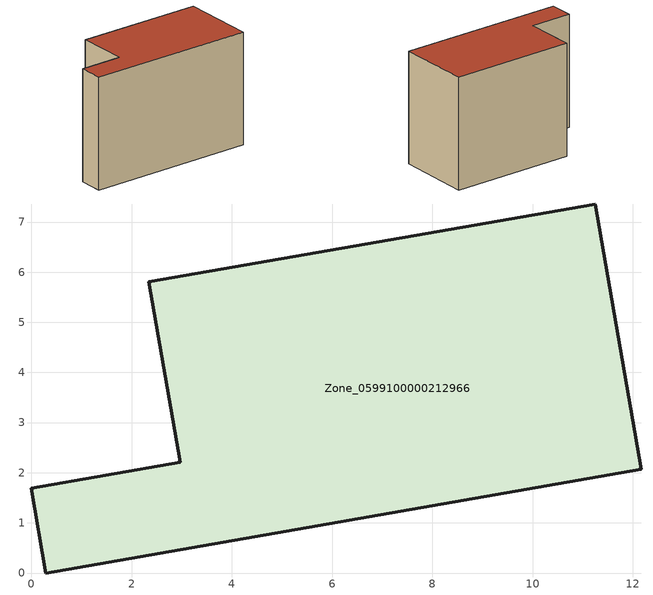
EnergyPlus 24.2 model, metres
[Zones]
Zone_0599100000212966
 floor ground (C_G): 0,1.69 2.97,2.21 2.35,5.81 11.25,7.36 12.16,2.07 0.29,0 z0
 wall outside (C_F): 2.97,2.21 0,1.69 0.29,0 12.16,2.07 11.25,7.36 2.35,5.81 2.97,2.21 z0:8.16
 roof outside (C_R): 11.25,7.36 2.35,5.81 2.97,2.21 0,1.69 0.29,0 12.16,2.07 z8.16
[BUILDING]
Pand.0599100000212966: North Axis=0; Terrain=City; Loads Convergence Tolerance Value=0.04; Temperature Convergence Tolerance Value=0.4; Solar Distribution=FullExterior; Maximum Number of Warmup Days=25; Minimum Number of Warmup Days=1
[Site:Location]
Rotterdam.The.Hague.AP_ZH_NLD Design_Conditions: Latitude=51.96; Longitude=4.45; Time Zone=1; Elevation=-4.5
[SITE:GROUNDTEMPERATURE:BUILDINGSURFACE]
18, 18, 18, 18, 18, 18, 18, 18, 18, 18, 18, 18
[MATERIAL] Thermal Absorptance=0.9; Solar Absorptance=0.7; Visible Absorptance=0.7
Name | Roughness | Thickness | Conductivity | Density | Specific Heat
G.TI.1975-1991 | MediumSmooth | 0.15 | 0.288461 | 540 | 1210
F.TI.1975-1991 | Rough | 0.3 | 0.230769 | 1920 | 840
R.TI.1975-1991 | MediumRough | 0.2 | 0.153846 | 1500 | 1000
[CONSTRUCTION]
C_G: G.TI.1975-1991
C_F: F.TI.1975-1991
C_R: R.TI.1975-1991
[ZONE]
Zone_0599100000212966: Type=1; Multiplier=1; Ceiling Height=Autocalculate; Volume=Autocalculate; Floor Area=autocalculate; Part of Total Floor Area=Yes
[ZONEINFILTRATION:DESIGNFLOWRATE]
Infil_Zone_0599100000212966: Zone or ZoneList or Space or SpaceList=Zone_0599100000212966; Schedule=AlwaysOn; Design Flow Rate Calculation Method=Flow/Area; Flow Rate per Floor Area=0.003; Constant Term Coefficient=1; Temperature Term Coefficient=0; Velocity Term Coefficient=0; Velocity Squared Term Coefficient=0
[HVACTEMPLATE:ZONE:IDEALLOADSAIRSYSTEM]
Zone_0599100000212966: Maximum Heating Supply Air Temperature=50; Minimum Cooling Supply Air Temperature=13; Maximum Heating Supply Air Humidity Ratio=0.0156; Minimum Cooling Supply Air Humidity Ratio=0.0077; Heating Limit=NoLimit; Cooling Limit=NoLimit; Dehumidification Control Type=ConstantSensibleHeatRatio; Cooling Sensible Heat Ratio=0.7; Dehumidification Setpoint=60; Humidification Control Type=None; Humidification Setpoint=30; Outdoor Air Method=None; Outdoor Air Flow Rate per Person=0.00944; Outdoor Air Flow Rate per Zone Floor Area=0; Outdoor Air Flow Rate per Zone=0; Demand Controlled Ventilation Type=None; Outdoor Air Economizer Type=NoEconomizer; Heat Recovery Type=None; Sensible Heat Recovery Effectiveness=0.7; Latent Heat Recovery Effectiveness=0.65
[ZONECONTROL:THERMOSTAT]
ThermostatControl_Zone_0599100000212966: Zone or ZoneList=Zone_0599100000212966; Control Type Schedule=DualSetpointControlType; Control 1=Thermostat_Zone_0599100000212966; Temperature Difference Between Cutout And Setpoint=0
[THERMOSTATSETPOINT:DUALSETPOINT]
Thermostat_Zone_0599100000212966: Heating Setpoint Temperature Schedule=HeatingSetpoint_Zone_0599100000212966; Cooling Setpoint Temperature Schedule=CoolingSetpoint_Zone_0599100000212966
[SCHEDULE:COMPACT]
HeatingSetpoint_Zone_0599100000212966: Through: 12/31, For: AllDays, Until: 24:00, 21
CoolingSetpoint_Zone_0599100000212966: Through: 12/31, For: AllDays, Until: 24:00, 24
DualSetpointControlType: Through: 12/31, For: AllDays, Until: 24:00, 4
AlwaysOn: Through: 12/31, For: AllDays, Until: 24:00, 1
